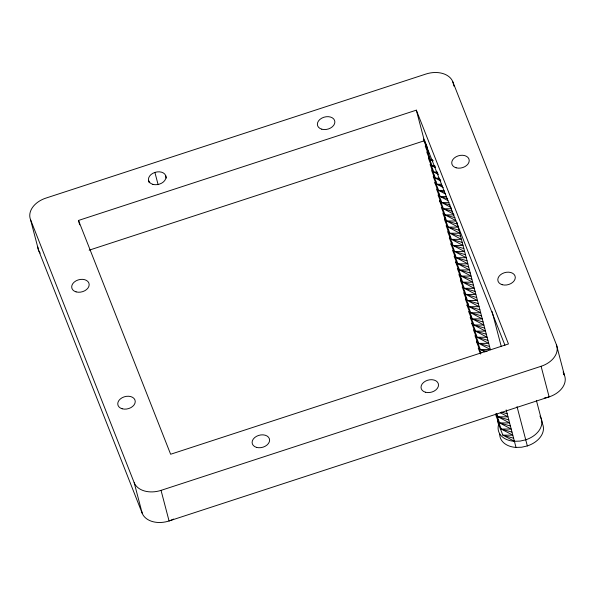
<?xml version="1.0" encoding="UTF-8"?>
<svg xmlns="http://www.w3.org/2000/svg" width="595" height="595" viewBox="0 0 595 595"><rect width="100%" height="100%" fill="white"/><g stroke="black" fill="none" stroke-linecap="round" stroke-linejoin="round"><path stroke-width="0.89" d="M426.013 144.511L425.254 146.177L430.616 159.795L432.929 161.022M427.619 150.624L426.853 152.29L432.223 165.916L435.302 167.552M438.448 174.491L433.829 172.029L428.46 158.411L429.226 156.745M432.439 168.987L431.673 170.653L437.042 184.272L443.201 187.551M445.573 194.082L438.641 190.393L433.279 176.767L434.038 175.101M447.953 200.604L440.248 196.506L434.886 182.888L435.644 181.222M438.857 193.464L438.091 195.13L443.461 208.748L453.472 214.074M455.844 220.604L445.067 214.869L439.698 201.244L440.464 199.578M443.669 211.82L442.911 213.486L448.273 227.104L459.831 233.255L449.88 233.225L444.517 219.607L445.276 217.941M448.489 230.176L447.723 231.842L453.093 245.46L464.643 251.611L454.699 251.581L449.329 237.963L450.095 236.297M452.542 250.197L457.912 263.816L467.856 263.845L456.305 257.702L450.936 244.076L451.702 242.41M454.907 254.653L454.149 256.319L459.511 269.937L471.069 276.087L461.118 276.058L455.755 262.44L456.514 260.774M459.727 273.008L458.961 274.674L464.331 288.292L475.881 294.443L465.937 294.413L460.567 280.795L461.333 279.129M464.539 291.364L463.78 293.03L469.143 306.656L480.701 312.799L470.749 312.769L465.387 299.151L466.145 297.485M468.592 311.393L473.962 325.011L483.906 325.041L472.356 318.89L466.986 305.272L467.752 303.606M470.965 315.841L470.199 317.507L475.569 331.125L487.119 337.276L477.175 337.246L471.805 323.628L472.571 321.962M475.777 334.197L475.018 335.863L480.381 349.488L485.007 351.942M480.983 353.051L476.617 341.984L477.383 340.318M496.647 413.748L495.888 415.414L501.25 429.032L512.801 435.183L502.857 435.153L497.487 421.535L498.253 419.869M428.46 158.411L429.486 156.976M433.279 176.767L434.298 175.339M434.886 182.888L435.904 181.453M439.698 201.244L440.724 199.816M444.517 219.607L445.536 218.172M449.329 237.963L450.356 236.527M450.936 244.076L451.962 242.648M455.755 262.44L456.774 261.004M460.567 280.795L461.594 279.36M465.387 299.151L466.406 297.716M466.986 305.272L468.012 303.837M471.805 323.628L472.832 322.192M476.617 341.984L477.644 340.548M497.487 421.535L498.513 420.1M78.51 220.447L416.329 110.157L508.465 343.962L170.639 454.253L78.51 220.447L79.656 224.813M89.153 250.183L424.361 140.747L416.329 110.157M134.173 482.649A22.253 15.649 -14.7 0 0 161.044 490.369L541.1 366.289A22.253 15.649 -14.7 0 0 556.451 344.788L452.802 81.753A22.253 15.649 -14.7 0 0 425.931 74.04L45.874 198.113A22.253 15.649 -14.7 0 0 30.523 219.614L38.549 250.212L142.198 513.247L134.173 482.649L30.523 219.614M536.385 400.361L542.699 424.428A22.253 15.649 -14.7 0 1 527.341 445.93L521.681 447.217L516.014 447.418A22.253 15.649 -14.7 0 1 499.696 434.194M513.604 438.24L502.857 435.153L514.407 441.297L520.075 441.096L525.735 439.809A22.253 15.649 -14.7 0 0 539.933 416.106M432.424 159.802L430.616 159.795L433.101 160.509M434.938 165.923L432.223 165.916L435.533 166.86M437.444 172.044L433.829 172.029L437.965 173.219M439.051 178.165L435.436 178.15L430.066 164.532M441.557 184.286L437.042 184.272L442.003 185.7M444.071 190.407L438.641 190.393L444.435 192.051M446.577 196.529L440.248 196.506L447.693 198.648M449.091 202.65L441.854 202.627L436.485 189.009M451.598 208.771L443.461 208.748L452.557 211.359M454.111 214.892L445.067 214.869L454.989 217.718M455.711 221.013L446.674 220.983L441.304 207.365M440.397 179.578L435.436 178.15L440.828 181.021M450.125 205L441.854 202.627L451.099 207.543M457.421 224.07L446.674 220.983L458.224 227.134L448.273 227.104L459.028 230.191M460.634 236.312L449.88 233.225L461.43 239.368L451.486 239.346L446.124 225.721M462.233 242.433L451.486 239.346L463.036 245.49L453.093 245.46L463.84 248.546M465.446 254.667L454.699 251.581L466.249 257.732L456.305 257.702L467.053 260.788M468.659 266.91L457.912 263.816L469.462 269.966L459.511 269.937L470.266 273.023M471.865 279.144L461.118 276.058L472.668 282.201L462.724 282.179L457.354 268.553M473.471 285.265L462.724 282.179L474.274 288.322L464.331 288.292L475.078 291.386M476.684 297.5L465.937 294.413L477.488 300.564L467.544 300.534L462.174 286.916M478.291 303.621L467.544 300.534L479.094 306.678L469.143 306.656L479.897 309.742M481.496 315.856L470.749 312.769L482.3 318.92L472.356 318.89L483.103 321.977M484.709 328.098L473.962 325.011L485.513 331.155L475.569 331.125L486.316 334.219M487.922 340.333L477.175 337.246L488.726 343.397L478.774 343.367L473.412 329.749M489.529 346.454L478.774 343.367L490.332 349.518L480.381 349.488L487 351.385M501.399 412.104L507.185 413.763M508.792 419.884L498.045 416.798L497.033 414.239M510.398 426.005L499.644 422.911L495.955 413.555M511.998 432.119L501.25 429.032L511.202 429.062L499.644 422.911L509.595 422.941L498.045 416.798L507.989 416.827L500.283 412.729M563.123 371.942L564.476 375.386L556.451 344.788M424.726 140.747L427.411 147.56M423.677 139.029L504.932 345.219M423.982 140.903L429.01 153.674M478.224 348.105L480.574 354.062M541.1 366.289L549.126 396.887L169.069 520.96L161.044 490.369M452.802 81.753L453.948 86.126M492.08 311.505L501.258 346.498M517.025 406.616L527.341 445.93M456.945 222.262L490.384 349.734M506.166 409.881L516.014 447.418M165.648 175.503L166.34 178.128M154.901 172.416L158.114 184.651M148.757 181.014L149.219 182.762M563.763 373.891A22.253 15.649 -14.7 0 1 544.276 398.055M173.628 519.063A22.253 15.649 -14.7 0 1 141.558 510.867M514.407 441.297A22.253 15.649 -14.7 0 1 498.811 423.863M40.207 253.106A22.253 15.649 -14.7 0 1 37.812 247.022M256.512 447.373A8.903 6.262 -14.7 0 0 269.609 440.136A8.903 6.262 -14.7 0 0 256.445 436.358A8.903 6.262 -14.7 0 0 256.512 447.373M425.425 392.224A8.903 6.262 -14.7 0 0 438.522 384.995A8.903 6.262 -14.7 0 0 425.358 381.209A8.903 6.262 -14.7 0 0 425.425 392.224M122.154 408.772A8.903 6.262 -14.7 0 0 135.251 401.543A8.903 6.262 -14.7 0 0 122.087 397.757A8.903 6.262 -14.7 0 0 122.154 408.772M76.086 291.87A8.903 6.262 -14.7 0 0 89.183 284.641A8.903 6.262 -14.7 0 0 76.019 280.855A8.903 6.262 -14.7 0 0 76.086 291.87M456.134 167.797A8.903 6.262 -14.7 0 0 469.232 160.561A8.903 6.262 -14.7 0 0 456.068 156.783A8.903 6.262 -14.7 0 0 456.134 167.797M502.202 284.7A8.903 6.262 -14.7 0 0 515.3 277.463A8.903 6.262 -14.7 0 0 502.135 273.685A8.903 6.262 -14.7 0 0 502.202 284.7M152.863 184.346A8.903 6.262 -14.7 0 0 165.96 177.109A8.903 6.262 -14.7 0 0 152.796 173.331A8.903 6.262 -14.7 0 0 152.863 184.346M321.776 129.197A8.903 6.262 -14.7 0 0 334.873 121.968A8.903 6.262 -14.7 0 0 321.709 118.182A8.903 6.262 -14.7 0 0 321.776 129.197"/></g></svg>
